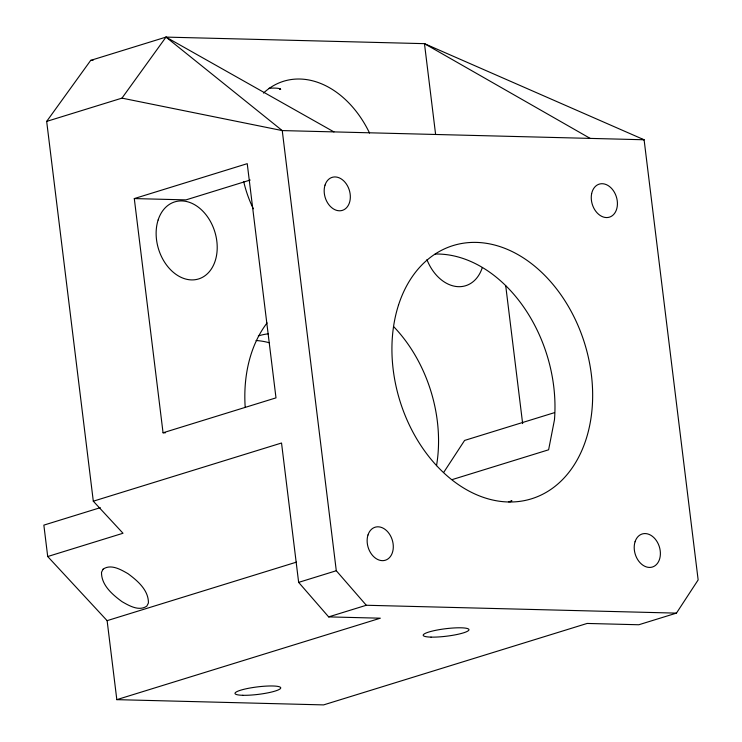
<?xml version="1.0" encoding="UTF-8"?>
<svg xmlns="http://www.w3.org/2000/svg" width="742" height="742" viewBox="0 0 742 742"><rect width="100%" height="100%" fill="white"/><g stroke="black" fill="none" stroke-linecap="round" stroke-linejoin="round"><path stroke-width="1.11" d="M443.846 472.19L464.594 440.433L554.283 412.71M47.711 556.528L107.117 620.655L116.819 699.65L323.586 704.9L587.117 623.447L638.806 624.755L676.454 613.124L698.148 579.919L644.102 139.765L424.47 43.657L166.004 37.1L90.709 60.371L46.672 121.4L93.306 501.193L123.005 533.257L47.711 556.528L43.852 525.123L100.328 507.667M46.672 121.4L121.966 98.129L166.004 37.1L333.946 131.9M510.023 501.88L511.934 500.822L508.613 501.842M134.293 198.578L247.234 163.667L275.996 397.87L163.055 432.781L134.293 198.578L185.992 199.886L250.212 180.037M93.306 501.193L281.533 443.011L298.646 582.377L328.65 616.89L380.34 618.197L116.819 699.65M452.286 479.564L548.616 449.791L554.459 419.842A132.54 96.72 72.8 0 0 435.192 254.024M107.117 620.655L296.457 562.13M298.646 582.377L336.293 570.737L366.298 605.259L676.454 613.124M328.65 616.89L366.298 605.259M280.309 89.031L279.539 89.198L280.689 89.355L279.808 88.734A17.289 2.82 -7 0 0 269.058 88.242M90.709 60.371L93.019 60.427M163.055 432.781L165.327 432.836M641.839 139.31L644.102 139.765L282.248 130.583L121.966 98.129M590.187 138.402L424.47 43.657L435.582 134.219M166.004 37.1L282.248 130.583L336.293 570.737M505.729 285.818L522.646 423.589M245.203 407.377A127.93 93.353 72.8 0 1 267.064 322.946M393.724 326.703A127.93 93.353 72.8 0 1 436.519 465.679M258.327 335.922A103.732 75.693 72.8 0 1 268.4 333.807M256.092 340.522A103.732 75.693 72.8 0 1 269.29 342.758M482.291 267.593A40.337 29.439 72.8 0 1 455.82 286.449A40.337 29.439 72.8 0 1 426.938 259.635M253.337 208.79A93.353 68.125 72.8 0 1 243.728 181.688M263.475 93.084A93.353 68.125 72.8 0 1 369.553 133.078M103.092 569.17L101.515 572.268C101.246 585.113 112.487 594.639 121.976 601.623C129.089 605.704 139.014 611.584 146.833 606.112L148.409 603.014C148.678 590.178 137.437 580.652 127.949 573.659C120.835 569.578 110.92 563.697 103.092 569.17M242.792 695.291A23.048 3.766 -7 0 0 280.3 688.697A23.048 3.766 -7 0 0 250.453 687.936A23.048 3.766 -7 0 0 242.792 695.291M431.028 637.118A23.048 3.766 -7 0 0 468.536 630.514A23.048 3.766 -7 0 0 438.689 629.754A23.048 3.766 -7 0 0 431.028 637.118M398.5 305.11A132.54 96.72 72.8 0 0 508.214 501.972A132.54 96.72 72.8 0 0 570.116 309.46A132.54 96.72 72.8 0 0 398.5 305.11M591.615 193.801A17.289 12.614 72.8 0 0 608.041 217.471A17.289 12.614 72.8 0 0 613.356 190.638A17.289 12.614 72.8 0 0 591.615 193.801M635.059 541.753A17.289 12.614 72.8 0 0 649.371 567.435A17.289 12.614 72.8 0 0 657.449 542.319A17.289 12.614 72.8 0 0 635.059 541.753M367.986 534.982A17.289 12.614 72.8 0 0 382.297 560.655A17.289 12.614 72.8 0 0 390.366 535.548A17.289 12.614 72.8 0 0 367.986 534.982M325.024 185.11A17.289 12.614 72.8 0 0 339.335 210.793A17.289 12.614 72.8 0 0 347.404 185.685A17.289 12.614 72.8 0 0 325.024 185.11M158.129 219.994A40.337 29.439 72.8 0 0 191.519 279.91A40.337 29.439 72.8 0 0 210.357 221.32A40.337 29.439 72.8 0 0 158.129 219.994"/></g></svg>
